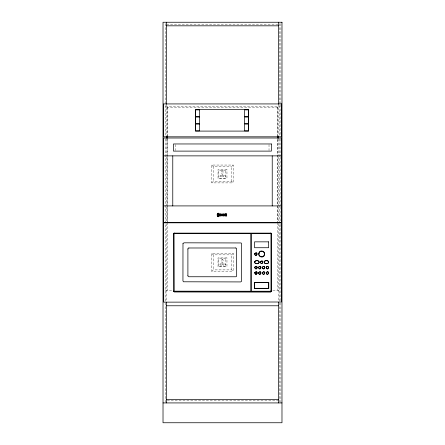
<?xml version="1.0" encoding="UTF-8"?>
<svg xmlns="http://www.w3.org/2000/svg" width="445" height="445" viewBox="0 0 445 445"><rect width="100%" height="100%" fill="white"/><g stroke="black" fill="none" stroke-linecap="round" stroke-linejoin="round"><path stroke-width="0.33" stroke-dasharray="2.23 1.67" d="M211.781 182.889L213.183 181.488L231.817 181.488L233.219 182.889L233.219 165.045L211.781 165.045L211.781 182.889L233.219 182.889M231.817 181.488L231.817 166.452L233.219 165.045M211.781 271.294L213.183 269.892L231.817 269.892L233.219 271.294L233.219 253.45L211.781 253.45L211.781 271.294L233.219 271.294M231.817 269.892L231.817 254.852L233.219 253.45M166.591 24.731L278.809 24.731M165.495 106.811L279.505 106.811M166.591 107.506L278.409 107.506M211.781 165.045L213.183 166.452L231.817 166.452M211.781 253.45L213.183 254.852L231.817 254.852M165.495 290.407L172.143 290.407M272.857 290.407L279.505 290.407M167.281 400.444L278.809 400.444M280.89 23.641L280.89 104.219M280.89 104.914L280.89 135.48M280.89 138.951L280.89 156.317M280.89 157.013L280.89 206.335M280.89 207.031L280.89 221.616M280.89 224.397L280.89 302.2M280.89 302.895L280.89 402.925M279.505 23.641L279.505 135.909M279.505 138.951L279.505 402.23M278.409 103.935L278.409 135.48M278.409 138.951L278.409 156.317M278.409 157.013L278.409 206.335M278.409 207.031L278.409 223.006M278.409 223.702L278.409 301.504M277.791 107.506L277.791 135.931M277.791 139.38L277.791 221.899M277.719 106.811L277.719 135.909M277.719 139.374L277.719 205.19M277.719 205.885L277.719 221.816M277.719 222.511L277.719 290.407M269.019 144.608L269.019 150.46M213.183 166.452L213.183 181.488M213.183 254.852L213.183 269.892M175.825 144.608L175.825 150.46M167.281 106.811L167.281 135.909M167.281 139.374L167.281 205.19M167.281 205.885L167.281 221.816M167.281 222.511L167.281 290.407M167.209 107.506L167.209 135.931M167.209 138.006L167.209 221.899M166.591 103.935L166.591 135.48M166.591 138.951L166.591 156.317M166.591 157.013L166.591 206.335M166.591 207.031L166.591 223.006M166.591 223.702L166.591 301.504M165.495 23.641L165.495 135.909M165.495 138.951L165.495 402.925M221.983 176.009C223.496 177.527 222.155 172.883 221.983 176.009M221.983 264.413C223.496 265.932 222.155 261.287 221.983 264.413M221.465 176.665L221.165 176.91A1.474 1.474 0 0 1 220.915 176.448A0.573 0.573 0 0 1 220.041 176.476L219.379 176.476L219.379 175.708L220.041 175.708A0.573 0.573 0 0 1 220.87 175.68A1.474 1.474 0 0 1 221.032 175.258L221.371 175.447A1.09 1.09 0 0 0 221.465 176.665M221.465 265.07L221.165 265.309A1.474 1.474 0 0 1 220.915 264.853A0.573 0.573 0 0 1 220.041 264.875L219.379 264.875L219.379 264.108L220.041 264.108A0.573 0.573 0 0 1 220.87 264.085A1.474 1.474 0 0 1 221.032 263.657L221.371 263.846A1.09 1.09 0 0 0 221.465 265.07M223.752 175.258L223.418 175.447A1.09 1.09 0 0 1 223.318 176.665L223.618 176.91A1.474 1.474 0 0 0 223.868 176.448A0.573 0.573 0 0 0 224.742 176.476L225.404 176.476L225.404 175.708L224.742 175.708A0.573 0.573 0 0 0 223.913 175.68A1.474 1.474 0 0 0 223.752 175.258M223.752 263.657L223.418 263.846A1.09 1.09 0 0 1 223.318 265.07L223.618 265.309A1.474 1.474 0 0 0 223.868 264.853A0.573 0.573 0 0 0 224.742 264.875L225.404 264.875L225.404 264.108L224.742 264.108A0.573 0.573 0 0 0 223.913 264.085A1.474 1.474 0 0 0 223.752 263.657M225.782 170.379L218.617 170.391L218.617 178.284L225.782 178.273L225.782 170.379M225.782 258.779L218.617 258.795L218.617 266.683L225.782 266.672L225.782 258.779M226.961 169.506L218.039 169.506L218.039 178.428L226.961 178.428L226.961 169.506M222.784 170.752L222.005 170.752L222.005 171.297A0.757 0.757 0 0 0 222.255 172.693L222.255 173.166A0.573 0.573 0 0 0 221.922 174.051A0.573 0.573 0 0 0 222.867 174.04A0.573 0.573 0 0 0 222.522 173.161L222.522 172.693A0.757 0.757 0 0 0 222.784 171.297L222.784 170.752M226.961 257.911L218.039 257.911L218.039 266.833L226.961 266.833L226.961 257.911M222.784 259.151L222.005 259.151L222.005 259.696A0.757 0.757 0 0 0 222.255 261.093L222.255 261.565A0.573 0.573 0 0 0 221.922 262.45A0.573 0.573 0 0 0 222.867 262.444A0.573 0.573 0 0 0 222.522 261.565L222.522 261.093A0.757 0.757 0 0 0 222.784 259.696L222.784 259.151"/><path stroke-width="0.67" d="M173.428 234.159L173.717 233.43L174.418 233.124L270.582 233.124L271.283 233.43L271.572 234.159M271.539 291.13L270.838 291.859L173.923 291.753L173.428 290.824L173.428 233.92L174.162 232.919M270.838 291.82L271.572 290.863L271.572 233.92L270.838 232.919M166.591 25.821L278.409 25.821M163.371 155.872L281.629 155.872M163.371 205.913L281.629 205.913M218.69 214.384L217.967 214.384C217.416 212.337 217.438 217.661 217.967 215.486L218.69 215.486M218.69 214.64L217.967 214.64L217.967 215.202L218.69 215.202M188.891 247.987L235.683 247.987M174.418 291.892L270.582 291.892M166.591 305.771L278.409 305.771M166.591 399.354L278.409 399.354M163.02 402.925L281.98 402.925M174.162 291.82L173.461 291.091M278.409 22.25L278.409 104.219M278.409 136.176L278.409 138.256M278.409 302.2L278.409 402.925M277.791 136.621L277.791 138.011M277.719 136.604L277.719 137.989M272.229 155.872L272.229 205.913M187.901 249.022L187.901 275.716M172.771 155.872L172.771 205.913M167.281 136.604L167.281 137.989M167.209 136.621L167.209 138.011M166.591 22.25L166.591 104.219M166.591 136.176L166.591 138.256M166.591 302.2L166.591 402.925M235.683 247.976A1.012 1.012 0 0 1 236.662 249.022L236.679 275.716A1.012 1.012 0 0 1 235.683 276.768L188.891 276.751A1.012 1.012 0 0 1 187.918 275.716M187.918 249.022A1.012 1.012 0 0 1 188.891 247.976M223.151 214.401L223.907 215.402A0.968 0.968 0 0 1 223.813 215.781L223.446 216.086L222.795 215.808L222.951 215.313L223.512 215.43L222.923 214.907A0.69 0.69 0 0 1 222.8 214.64A0.946 0.946 0 0 1 222.8 214.206L222.856 214.062A0.673 0.673 0 0 1 223.073 213.8L223.868 214.056L223.151 214.401M220.726 214.462L220.297 214.679L220.297 214.251L220.726 214.462M222.294 214.957C221.488 216.865 221.655 212.871 222.294 214.957M221.271 214.924C222.778 218.729 222.761 211.114 221.271 214.924M224.007 214.929C224.291 216.854 225.865 215.614 224.397 215.107A1.018 1.018 0 0 1 224.386 214.757C225.787 214.128 224.375 212.999 224.007 214.929M220.776 215.352L220.308 215.575L220.308 215.13L220.776 215.352M221.115 214.401L221.059 215.842L219.947 216.064L219.947 213.772L220.848 213.828L221.115 214.401M217.622 214.785C217.733 217.06 218.028 213.155 217.622 214.785M219.04 214.952C218.784 216.999 218.762 212.921 219.04 214.952M219.207 214.985C218.517 218.256 218.606 211.648 219.207 214.985M217.188 214.501L217.26 215.708L218.011 216.671A0.784 0.784 0 0 0 218.612 216.671C219.78 216.003 219.78 213.917 218.612 213.25A0.784 0.784 0 0 0 218.011 213.25L217.188 214.501M217.338 214.562L217.488 215.836L218.05 216.437A0.679 0.679 0 0 0 218.573 216.437L219.318 214.824L218.573 213.478A0.679 0.679 0 0 0 218.05 213.478L217.338 214.562M163.526 223.123L163.715 302.149L281.429 301.999L281.285 222.873L163.91 222.817L163.526 223.123M174.04 233.814L174.223 291.175L250.952 291.236L250.952 233.508L174.457 233.508L174.04 233.814M182.978 243.582L182.945 280.89L183.44 281.785L240.639 281.924L241.502 281.407L241.635 243.849L241.134 242.953L183.935 242.814L182.978 243.582M254.651 253.722C256.365 259.429 258.901 249.673 254.651 253.722M254.579 261.799C254.212 264.158 258.556 264.358 259.251 262.5C259.619 260.147 255.274 259.947 254.579 261.799M254.696 261.832C254.39 264.024 258.462 264.174 259.129 262.467C259.441 260.275 255.363 260.13 254.696 261.832M254.757 267.228C256.47 272.935 259.007 263.179 254.757 267.228M257.021 254.062C257.11 255.397 255.024 255.697 254.763 254.373A1.246 1.246 0 0 1 254.874 253.461L256.17 252.899L257.021 254.062M254.757 272.646C256.47 278.359 259.007 268.602 254.757 272.646M258.784 253.188C257.566 256.965 263.757 258.767 264.591 254.813C265.804 251.036 259.613 249.228 258.784 253.188M257.127 267.567C257.216 268.902 255.13 269.203 254.868 267.879A1.246 1.246 0 0 1 254.985 266.967L256.276 266.41L257.127 267.567M259.023 253.255C257.911 256.721 263.585 258.373 264.347 254.746C265.465 251.28 259.785 249.628 259.023 253.255M257.127 272.991C257.216 274.32 255.13 274.626 254.868 273.302A1.246 1.246 0 0 1 254.985 272.39L256.276 271.828L257.127 272.991M258.545 267.228C260.258 272.935 262.795 263.179 258.545 267.228M258.545 272.646C260.258 278.359 262.795 268.602 258.545 272.646M260.375 261.86C262.083 267.573 264.625 257.816 260.375 261.86M260.915 267.567C261.004 268.902 258.918 269.203 258.656 267.879A1.246 1.246 0 0 1 258.767 266.967L260.064 266.41L260.915 267.567M260.915 272.991C261.004 274.32 258.918 274.626 258.656 273.302A1.246 1.246 0 0 1 258.767 272.39L260.064 271.828L260.915 272.991M262.745 262.205C262.828 263.535 260.742 263.841 260.481 262.517A1.246 1.246 0 0 1 260.598 261.604L261.888 261.043L262.745 262.205M262.333 267.228C264.041 272.935 266.583 263.179 262.333 267.228M262.333 272.646C264.041 278.359 266.583 268.602 262.333 272.646M264.074 261.799C263.707 264.158 268.051 264.358 268.747 262.5C269.114 260.147 264.769 259.947 264.074 261.799M264.197 261.832C263.885 264.024 267.962 264.174 268.63 262.467C268.936 260.275 264.864 260.13 264.197 261.832M264.703 267.567C264.792 268.902 262.7 269.203 262.439 267.879A1.246 1.246 0 0 1 262.556 266.967L263.852 266.41L264.703 267.567M264.703 272.991C264.792 274.32 262.7 274.626 262.439 273.302A1.246 1.246 0 0 1 262.556 272.39L263.852 271.828L264.703 272.991M266.121 267.228C267.829 272.935 270.371 263.179 266.121 267.228M266.121 272.646C267.829 278.359 270.371 268.602 266.121 272.646M268.491 267.567C268.574 268.902 266.488 269.203 266.227 267.879A1.246 1.246 0 0 1 266.344 266.967L267.634 266.41L268.491 267.567M268.491 272.991C268.574 274.32 266.488 274.626 266.227 273.302A1.246 1.246 0 0 1 266.344 272.39L267.634 271.828L268.491 272.991M270.977 290.78L270.543 291.236L251.147 291.236L251.147 233.508L270.543 233.508L270.961 233.814L270.977 290.78M281.98 22.25L163.02 22.25L163.02 422.75L281.98 422.75L281.98 22.25M281.629 103.93L163.371 103.93L163.371 136.81L281.629 136.81L281.629 103.93M248.655 109.648L195.405 109.648L195.405 131.091L248.655 131.091L248.655 109.648M199.477 109.887L195.561 109.887L195.561 116.796L199.477 116.796L199.477 109.887M248.499 109.887L244.583 109.887L244.583 116.796L248.499 116.796L248.499 109.887M199.477 116.918L195.561 116.918L195.561 123.827L199.477 123.827L199.477 116.918M248.499 116.918L244.583 116.918L244.583 123.827L248.499 123.827L248.499 116.918M199.477 123.944L195.561 123.944L195.561 130.858L199.477 130.858L199.477 123.944M248.499 123.944L244.583 123.944L244.583 130.858L248.499 130.858L248.499 123.944M281.629 138.006L163.371 138.006L163.371 222.589L281.629 222.589L281.629 138.006M271.367 143.963L173.472 143.963L173.472 151.111L271.367 151.111L271.367 143.963M225.826 213.767L225.443 213.767L225.443 216.075L225.821 216.075L225.821 215.169L226.283 215.169L226.283 216.075L226.683 216.075L226.683 213.767L226.283 213.767L226.283 214.624L225.826 214.624L225.826 213.767M268.624 241.846L254.546 241.846L254.546 247.726L268.624 247.726L268.624 241.846M268.774 282.414L254.445 282.414L254.445 288.51L268.774 288.51L268.774 282.414M268.58 282.62L254.64 282.62L254.64 288.31L268.58 288.31L268.58 282.62"/></g></svg>
